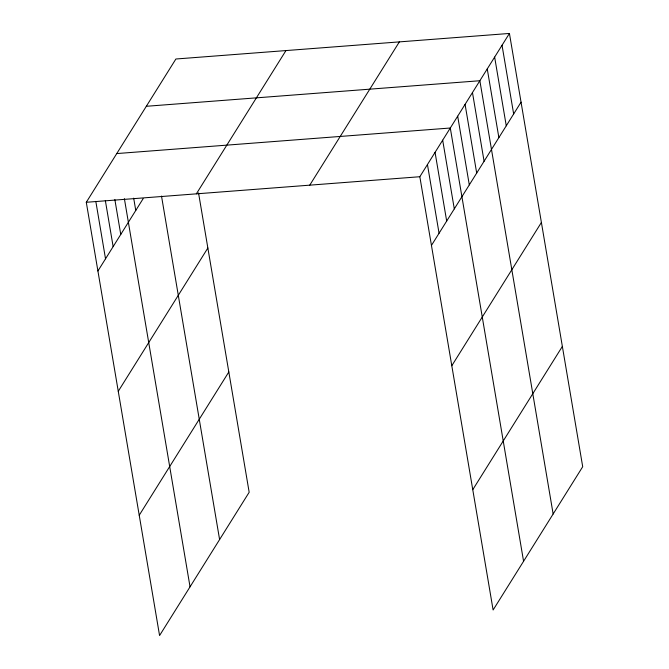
<?xml version="1.0" encoding="UTF-8"?>
<svg xmlns="http://www.w3.org/2000/svg" width="669" height="669" viewBox="0 0 669 669"><rect width="100%" height="100%" fill="white"/><g stroke="black" fill="none" stroke-linecap="round" stroke-linejoin="round"><path stroke-width="1" d="M198.534 192.881L249.169 492.275L159.573 635.55L86.293 202.281L175.888 59.006L509.427 33.45L582.707 466.719L493.112 609.994L419.831 176.725L509.427 33.45M97.908 270.987L143.158 198.634M196.36 193.843L285.956 50.576M118.262 391.29L207.858 248.015M309.764 185.154L399.36 41.888M139.227 515.247L228.823 371.972M431.446 245.423L521.051 102.156M451.801 365.734L541.397 222.459M472.766 489.683L562.361 346.417M146.319 106.287L479.857 80.732L553.146 514.001M116.757 153.569L450.296 128.013L523.576 561.283M86.293 202.281L419.831 176.725M502.034 45.266L513.658 113.973M494.642 57.091L506.266 125.797M487.249 68.907L498.873 137.613M472.465 92.548L484.088 161.254M465.08 104.372L476.696 173.07M457.688 116.189L469.304 184.895M442.677 140.189L454.301 208.895M435.059 152.365L446.683 221.071M427.449 164.541L439.065 233.247M161.505 196.042L219.599 539.557M133.683 198.149L135.765 210.451M124.384 198.685L190.038 586.838M114.859 199.588L120.755 234.451M105.334 200.483L113.145 246.627M95.818 201.377L105.526 258.803"/></g></svg>
